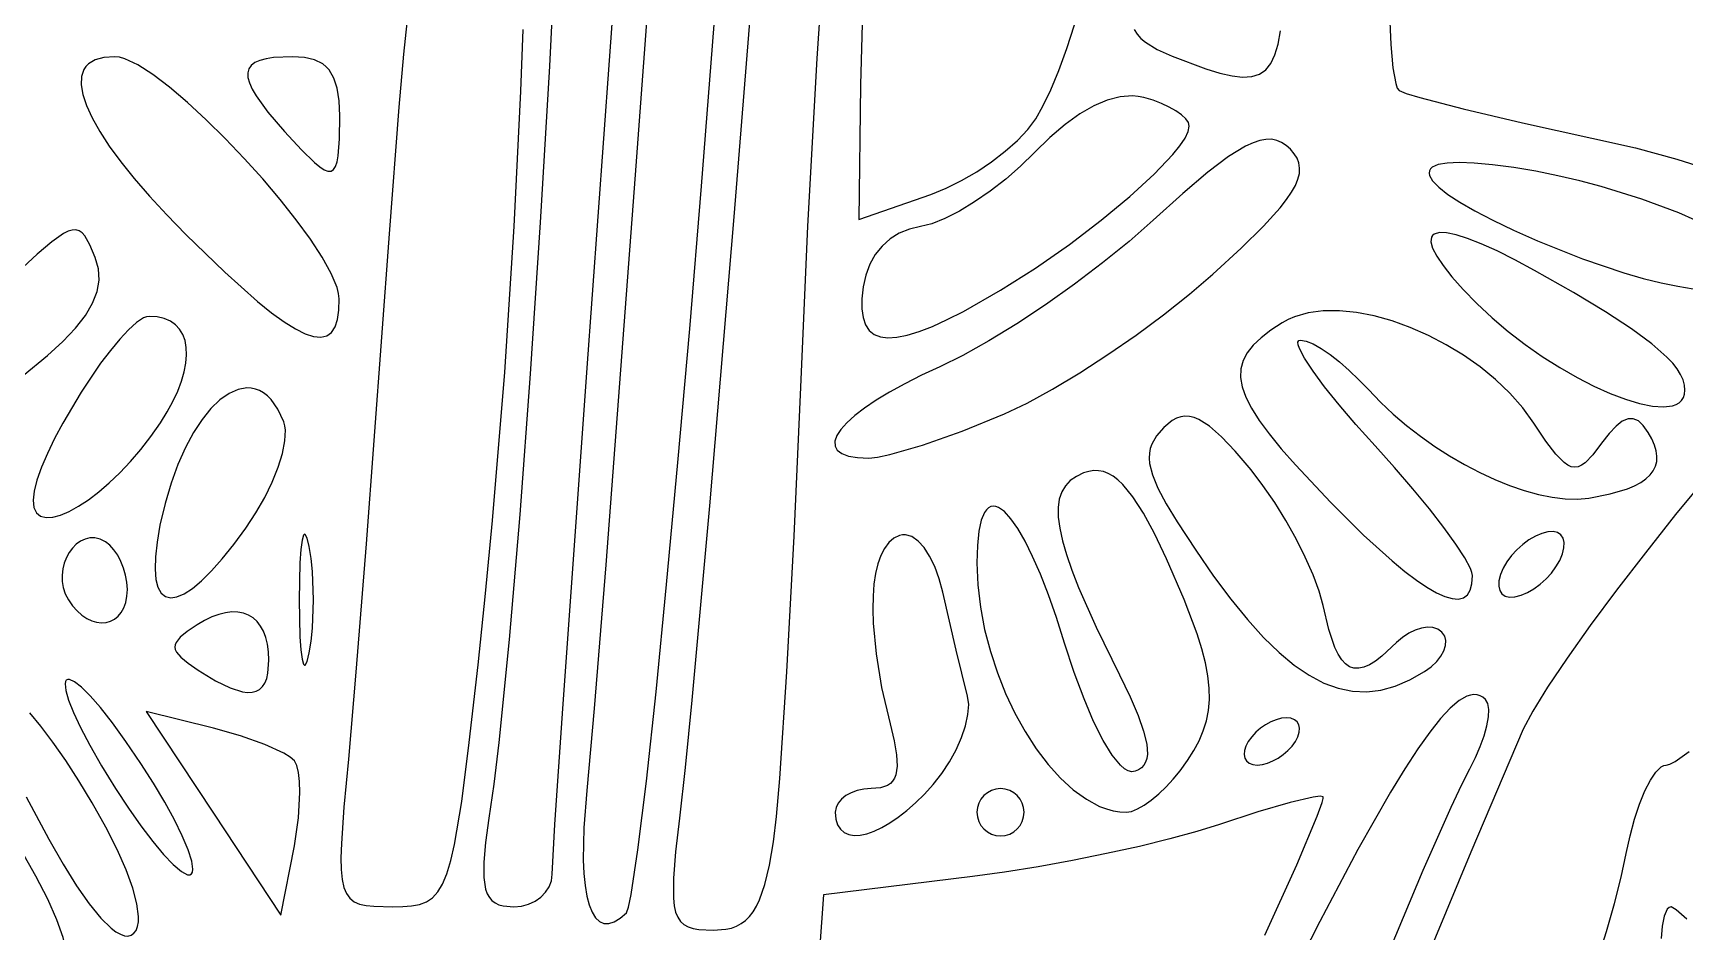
# Model space of a CAD drawing. Header units: millimetres. Extents: x -4.58 to 1.11, y 0.34 to 8.32.
# Drawn here: x -1.5 to -0.722, y 4.521 to 4.944 of the extents above; entities that cross this region are included whole.
import ezdxf

# ---------------------------------------------------------------- set-up
doc = ezdxf.new("R2010")
doc.units = ezdxf.units.MM

msp = doc.modelspace()

# ---------------------------------------------------------------- linework, layer by layer
at = {"flags": 128}
for points in [[(-1.201404, 5.081031), (-1.216472, 4.877778), (-1.230262, 4.694134), (-1.235712, 4.626655), (-1.239208, 4.588083), (-1.240652, 4.57041), (-1.240922, 4.55543), (-1.240631, 4.548996), (-1.240066, 4.543291), (-1.239231, 4.538335), (-1.238134, 4.534146), (-1.236779, 4.530742), (-1.235173, 4.528144), (-1.233323, 4.526368), (-1.231234, 4.525435), (-1.228912, 4.525363), (-1.226363, 4.52617), (-1.223594, 4.527876), (-1.220611, 4.5305), (-1.21959, 4.533111), (-1.218327, 4.53904), (-1.215143, 4.560154), (-1.211204, 4.592438), (-1.206655, 4.634491), (-1.20164, 4.684911), (-1.196304, 4.742295), (-1.190793, 4.805241), (-1.18525, 4.872347)], [(-1.154722, 5.047222), (-1.170077, 4.857926), (-1.181517, 4.721892), (-1.189796, 4.630468), (-1.192986, 4.598781), (-1.195667, 4.575), (-1.197467, 4.559079), (-1.198448, 4.546691), (-1.198478, 4.537402), (-1.198096, 4.533784), (-1.197427, 4.530778), (-1.196455, 4.528329), (-1.195164, 4.526382), (-1.193537, 4.524885), (-1.191557, 4.523781), (-1.18921, 4.523018), (-1.186477, 4.522539), (-1.179792, 4.522222), (-1.173812, 4.52269), (-1.171169, 4.523304), (-1.16874, 4.524197), (-1.16651, 4.52539), (-1.164466, 4.526902), (-1.162596, 4.528753), (-1.160885, 4.530962), (-1.159321, 4.533549), (-1.157889, 4.536533), (-1.15537, 4.543773), (-1.15322, 4.552839), (-1.151333, 4.563889)], [(-1.253238, 5.002051), (-1.25688, 4.928883), (-1.261143, 4.855362), (-1.265842, 4.784132), (-1.270792, 4.717837), (-1.275807, 4.659121), (-1.280702, 4.610627), (-1.283047, 4.59104), (-1.285292, 4.575), (-1.286887, 4.563528), (-1.287727, 4.554263), (-1.287753, 4.546997), (-1.286908, 4.541521), (-1.28614, 4.539389), (-1.285132, 4.537625), (-1.283877, 4.536205), (-1.282368, 4.535102), (-1.280597, 4.534289), (-1.278556, 4.533741), (-1.273639, 4.533333), (-1.270007, 4.533646), (-1.266618, 4.534541), (-1.263547, 4.535957), (-1.260868, 4.53783), (-1.258655, 4.540097), (-1.256983, 4.542697), (-1.255925, 4.545565), (-1.255556, 4.548639)], [(-1.151333, 4.563889), (-1.149955, 4.575774), (-1.148408, 4.593657), (-1.145017, 4.643906), (-1.141579, 4.707619), (-1.138514, 4.777778), (-1.135098, 4.853516), (-1.130707, 4.932422), (-1.125906, 5.005159)], [(-1.255556, 4.548639), (-1.254267, 4.57201), (-1.25076, 4.624314), (-1.239236, 4.78475), (-1.225958, 4.968437)], [(-1.18525, 4.872347), (-1.178011, 4.964563)], [(-1.323245, 4.956579), (-1.325541, 4.934511), (-1.327788, 4.909507), (-1.332333, 4.85), (-1.343142, 4.704045), (-1.347947, 4.64377), (-1.351514, 4.602778), (-1.353597, 4.580183), (-1.354804, 4.563111), (-1.355007, 4.556404), (-1.354903, 4.550788), (-1.354464, 4.546166), (-1.35366, 4.542441), (-1.352462, 4.539516), (-1.350841, 4.537296), (-1.348768, 4.535682), (-1.346213, 4.534579), (-1.343148, 4.533889), (-1.339543, 4.533516), (-1.330597, 4.533333), (-1.325879, 4.533399), (-1.321705, 4.533698), (-1.318021, 4.53438), (-1.314774, 4.535599), (-1.31191, 4.537506), (-1.309377, 4.540251), (-1.307119, 4.543987), (-1.305085, 4.548866), (-1.30322, 4.555039), (-1.301471, 4.562658), (-1.298107, 4.582839), (-1.294565, 4.610623), (-1.290417, 4.647222)], [(-1.109492, 4.954453), (-1.110431, 4.920014), (-1.111111, 4.856708), (-1.077181, 4.868528), (-1.070052, 4.87139), (-1.062792, 4.874995), (-1.055602, 4.879197), (-1.048686, 4.883851), (-1.042245, 4.88881), (-1.036483, 4.89393), (-1.031603, 4.899065), (-1.027806, 4.904069)], [(-1.027806, 4.904069), (-1.024445, 4.909966), (-1.020824, 4.91766), (-1.017057, 4.926824), (-1.013257, 4.937134), (-1.009538, 4.948265)], [(-0.861363, 4.953124), (-0.860643, 4.939022), (-0.859647, 4.928055), (-0.858366, 4.920699), (-0.857616, 4.918524), (-0.856792, 4.917431), (-0.853421, 4.916035), (-0.847028, 4.914056), (-0.82666, 4.908712), (-0.798667, 4.902134), (-0.766028, 4.895056), (-0.745459, 4.890368), (-0.726017, 4.885103), (-0.70761, 4.879225)], [(-1.290417, 4.647222), (-1.286894, 4.680681), (-1.283623, 4.715072), (-1.277905, 4.78494), (-1.273403, 4.853417), (-1.270253, 4.917092), (-1.269229, 4.946063)], [(-0.981558, 4.946059), (-0.980101, 4.94389), (-0.978302, 4.941911), (-0.976148, 4.940086), (-0.970716, 4.936752), (-0.963694, 4.933597), (-0.947793, 4.927619), (-0.941198, 4.925593), (-0.935433, 4.924278), (-0.930444, 4.923724), (-0.926177, 4.923982), (-0.922575, 4.925103), (-0.919585, 4.927137), (-0.917152, 4.930136), (-0.915221, 4.934151), (-0.913737, 4.939233), (-0.912646, 4.945431)], [(-1.355833, 4.819444), (-1.356104, 4.8219), (-1.356834, 4.824711), (-1.359567, 4.831285), (-1.36382, 4.838939), (-1.369383, 4.847447), (-1.376045, 4.85658), (-1.383594, 4.866112), (-1.39182, 4.875815), (-1.400512, 4.885462), (-1.409459, 4.894825), (-1.418451, 4.903678), (-1.427275, 4.911792), (-1.435722, 4.918941), (-1.44358, 4.924896), (-1.450639, 4.929432), (-1.456687, 4.93232), (-1.459266, 4.933075), (-1.461514, 4.933333), (-1.466642, 4.932944), (-1.47076, 4.931794), (-1.47388, 4.929907), (-1.475068, 4.928695), (-1.476011, 4.927308), (-1.477163, 4.924023), (-1.477345, 4.920076), (-1.476569, 4.915492), (-1.474844, 4.910297), (-1.472179, 4.904515), (-1.468586, 4.898171), (-1.464073, 4.89129), (-1.458651, 4.883898), (-1.452329, 4.876018), (-1.445119, 4.867677), (-1.437029, 4.858899), (-1.428069, 4.849708), (-1.409675, 4.83186), (-1.394279, 4.818165), (-1.387655, 4.812854), (-1.38172, 4.808557), (-1.376454, 4.805264), (-1.371837, 4.802967), (-1.367848, 4.801658), (-1.364468, 4.801328), (-1.361676, 4.80197), (-1.359452, 4.803574), (-1.357776, 4.806131), (-1.356628, 4.809635), (-1.355987, 4.814075), (-1.355833, 4.819444)], [(-1.355556, 4.905556), (-1.355842, 4.912595), (-1.356737, 4.918486), (-1.358291, 4.923292), (-1.360557, 4.92708), (-1.361973, 4.928612), (-1.363587, 4.929913), (-1.367433, 4.931856), (-1.372145, 4.932975), (-1.377778, 4.933333), (-1.386692, 4.932913), (-1.390237, 4.932367), (-1.393174, 4.931578), (-1.395505, 4.930532), (-1.397233, 4.929216), (-1.398358, 4.927615), (-1.398882, 4.925715), (-1.398806, 4.923503), (-1.398133, 4.920965), (-1.396862, 4.918086), (-1.394997, 4.914853), (-1.389485, 4.907268), (-1.381611, 4.898097), (-1.373641, 4.889488), (-1.367474, 4.883474), (-1.364995, 4.88146), (-1.362881, 4.88012), (-1.361104, 4.879462), (-1.359635, 4.879493), (-1.358446, 4.880222), (-1.357508, 4.881658), (-1.356793, 4.883807), (-1.356271, 4.886679), (-1.355696, 4.894623), (-1.355556, 4.905556)], [(-1.044444, 4.823431), (-1.028, 4.83384), (-1.012005, 4.844967), (-0.996996, 4.856344), (-0.98351, 4.867503), (-0.972086, 4.87798), (-0.963261, 4.887306), (-0.959991, 4.891391), (-0.957571, 4.895014), (-0.956071, 4.898116), (-0.955556, 4.900639), (-0.955991, 4.902335), (-0.957241, 4.904138), (-0.959216, 4.905992), (-0.96183, 4.907842), (-0.964994, 4.909633), (-0.968622, 4.911309), (-0.972625, 4.912815), (-0.976917, 4.914097), (-0.979571, 4.914631), (-0.982316, 4.91487), (-0.988069, 4.91447), (-0.994148, 4.912909), (-1.000524, 4.910203), (-1.00717, 4.906365), (-1.014057, 4.901408), (-1.021158, 4.895346), (-1.028444, 4.888194), (-1.034985, 4.881796), (-1.042013, 4.875695), (-1.049308, 4.870035), (-1.056649, 4.864958), (-1.063818, 4.860608), (-1.070593, 4.857128), (-1.076755, 4.85466), (-1.082083, 4.853347), (-1.087333, 4.852166), (-1.092137, 4.850217), (-1.096449, 4.847546), (-1.100227, 4.8442), (-1.103427, 4.840225), (-1.106003, 4.835669), (-1.107913, 4.830579), (-1.109111, 4.825), (-1.109678, 4.819455), (-1.109693, 4.814638), (-1.109142, 4.810548), (-1.108013, 4.807184), (-1.106291, 4.804548), (-1.103964, 4.802638), (-1.101018, 4.801454), (-1.097439, 4.800997), (-1.093215, 4.801264), (-1.088332, 4.802257), (-1.082776, 4.803975), (-1.076535, 4.806418), (-1.069594, 4.809585), (-1.061941, 4.813477), (-1.044444, 4.823431)], [(-1.042583, 4.765236), (-1.031894, 4.770329), (-1.019948, 4.776853), (-1.007149, 4.784539), (-0.993899, 4.793118), (-0.980601, 4.802319), (-0.967658, 4.811873), (-0.955471, 4.821509), (-0.944444, 4.830958), (-0.93111, 4.843221), (-0.920594, 4.853572), (-0.912742, 4.862267), (-0.909764, 4.866072), (-0.907394, 4.869557), (-0.905611, 4.872755), (-0.904395, 4.875698), (-0.903727, 4.878415), (-0.903587, 4.880941), (-0.903956, 4.883305), (-0.904813, 4.88554), (-0.90614, 4.887678), (-0.907917, 4.88975), (-0.909957, 4.891597), (-0.912096, 4.893006), (-0.914371, 4.893959), (-0.916816, 4.894437), (-0.919469, 4.894422), (-0.922365, 4.893894), (-0.925541, 4.892835), (-0.929031, 4.891227), (-0.937102, 4.88629), (-0.946866, 4.878932), (-0.958611, 4.869005), (-0.972625, 4.856361), (-0.983926, 4.84643), (-0.996407, 4.836307), (-1.009657, 4.826273), (-1.023266, 4.816613), (-1.03682, 4.80761), (-1.049908, 4.799547), (-1.062119, 4.792707), (-1.073042, 4.787375), (-1.081678, 4.783391), (-1.089559, 4.779429), (-1.096659, 4.775522), (-1.102955, 4.771702), (-1.108419, 4.768002), (-1.113027, 4.764453), (-1.116754, 4.761089), (-1.119575, 4.757941), (-1.121463, 4.755042), (-1.122395, 4.752425), (-1.122344, 4.750121), (-1.121286, 4.748164), (-1.119195, 4.746585), (-1.116046, 4.745418), (-1.111813, 4.744693), (-1.106472, 4.744444), (-1.102329, 4.744868), (-1.096564, 4.746084), (-1.081215, 4.750549), (-1.062523, 4.757159), (-1.042583, 4.765236)], [(-0.717344, 4.856422), (-0.725089, 4.859806), (-0.742432, 4.866321), (-0.761645, 4.872248), (-0.771725, 4.874898), (-0.782001, 4.877288), (-0.792382, 4.879381), (-0.802778, 4.881139), (-0.812799, 4.882491), (-0.821362, 4.883286), (-0.828474, 4.883542), (-0.834139, 4.883279), (-0.838366, 4.882516), (-0.841159, 4.881273), (-0.84202, 4.880478), (-0.842526, 4.87957), (-0.842676, 4.878552), (-0.842472, 4.877425), (-0.841005, 4.874859), (-0.838129, 4.87189), (-0.833852, 4.868539), (-0.82818, 4.864824), (-0.821119, 4.860766), (-0.812676, 4.856383), (-0.802856, 4.851695), (-0.791667, 4.846722), (-0.770447, 4.838208), (-0.750916, 4.83158), (-0.741894, 4.828988), (-0.733427, 4.826883), (-0.725557, 4.825272), (-0.71833, 4.82416)], [(-1.493208, 4.792694), (-1.485899, 4.799355), (-1.479932, 4.805637), (-1.475277, 4.811602), (-1.471905, 4.817311), (-1.469785, 4.822823), (-1.46889, 4.8282), (-1.469189, 4.833503), (-1.470653, 4.838792), (-1.473176, 4.844861), (-1.475611, 4.849082), (-1.476899, 4.85048), (-1.478289, 4.851393), (-1.479821, 4.851815), (-1.481538, 4.851736), (-1.483481, 4.851151), (-1.48569, 4.85005), (-1.491075, 4.846276), (-1.498022, 4.840353), (-1.506861, 4.832222)], [(-0.722222, 4.776417), (-0.722435, 4.778802), (-0.723088, 4.781244), (-0.72421, 4.783762), (-0.725824, 4.786376), (-0.727956, 4.789107), (-0.730633, 4.791976), (-0.737722, 4.798207), (-0.747295, 4.805231), (-0.759558, 4.813212), (-0.774715, 4.822312), (-0.792972, 4.832694), (-0.802289, 4.837722), (-0.81066, 4.84191), (-0.818071, 4.845266), (-0.824507, 4.847799), (-0.829952, 4.849518), (-0.834392, 4.850432), (-0.837812, 4.850549), (-0.840196, 4.849877), (-0.840995, 4.849248), (-0.84153, 4.848425), (-0.841797, 4.846202), (-0.840985, 4.843217), (-0.839076, 4.839478), (-0.836056, 4.834993), (-0.83191, 4.829772), (-0.826623, 4.823822), (-0.820181, 4.817153), (-0.81301, 4.810389), (-0.805396, 4.803945), (-0.797463, 4.797872), (-0.789336, 4.792223), (-0.781139, 4.78705), (-0.772999, 4.782404), (-0.765041, 4.778339), (-0.757389, 4.774905), (-0.750169, 4.772154), (-0.743505, 4.77014), (-0.737523, 4.768913), (-0.732349, 4.768526), (-0.728106, 4.769031), (-0.726373, 4.769634), (-0.724921, 4.770479), (-0.723764, 4.771574), (-0.722918, 4.772924), (-0.722399, 4.774536), (-0.722222, 4.776417)], [(-1.44, 4.760972), (-1.436812, 4.766134), (-1.434104, 4.771138), (-1.431875, 4.775961), (-1.430121, 4.780578), (-1.428841, 4.784965), (-1.428031, 4.789098), (-1.42769, 4.792953), (-1.427814, 4.796505), (-1.428401, 4.79973), (-1.429449, 4.802604), (-1.430955, 4.805102), (-1.432916, 4.807201), (-1.43533, 4.808875), (-1.438194, 4.810101), (-1.441507, 4.810855), (-1.445264, 4.811111), (-1.446541, 4.81092), (-1.447976, 4.810362), (-1.451268, 4.808224), (-1.455036, 4.804861), (-1.459175, 4.800439), (-1.463582, 4.795122), (-1.468152, 4.789073), (-1.477366, 4.775443), (-1.485986, 4.760864), (-1.489813, 4.75363), (-1.49318, 4.746652), (-1.495982, 4.740096), (-1.498115, 4.734125), (-1.499475, 4.728904), (-1.499958, 4.724597), (-1.499546, 4.721142), (-1.498338, 4.718663), (-1.496411, 4.717115), (-1.493838, 4.716453), (-1.490695, 4.71663), (-1.487058, 4.717601), (-1.483001, 4.71932), (-1.478599, 4.721743), (-1.473928, 4.724823), (-1.469063, 4.728516), (-1.464078, 4.732774), (-1.45905, 4.737554), (-1.454053, 4.742809), (-1.449162, 4.748495), (-1.444453, 4.754564), (-1.44, 4.760972)], [(-0.822222, 4.689125), (-0.82246, 4.690541), (-0.823158, 4.692423), (-0.825841, 4.697463), (-0.830083, 4.703994), (-0.835694, 4.711766), (-0.842489, 4.720528), (-0.850277, 4.730029), (-0.858871, 4.74002), (-0.868083, 4.75025), (-0.877075, 4.760243), (-0.885037, 4.769566), (-0.891826, 4.778015), (-0.897299, 4.785385), (-0.90131, 4.791473), (-0.903716, 4.796074), (-0.904273, 4.797753), (-0.904374, 4.798985), (-0.904002, 4.799742), (-0.903139, 4.8), (-0.900536, 4.799523), (-0.897275, 4.798156), (-0.893484, 4.795996), (-0.889297, 4.793137), (-0.884843, 4.789676), (-0.880254, 4.785709), (-0.875661, 4.781331), (-0.871194, 4.776639), (-0.865603, 4.770797), (-0.859623, 4.765176), (-0.853311, 4.759805), (-0.846726, 4.754711), (-0.839926, 4.749924), (-0.832969, 4.745471), (-0.825912, 4.741382), (-0.818814, 4.737684), (-0.811732, 4.734407), (-0.804725, 4.731578), (-0.79785, 4.729227), (-0.791165, 4.727381), (-0.784728, 4.72607), (-0.778598, 4.725321), (-0.772831, 4.725163), (-0.767486, 4.725625), (-0.757399, 4.727561), (-0.749228, 4.730006), (-0.745856, 4.731426), (-0.742957, 4.732981), (-0.740528, 4.734673), (-0.738568, 4.736505), (-0.737073, 4.73848), (-0.736042, 4.740599), (-0.735473, 4.742866), (-0.735363, 4.745283), (-0.73571, 4.747853), (-0.736512, 4.750577), (-0.737767, 4.753458), (-0.739472, 4.7565), (-0.741787, 4.759741), (-0.744104, 4.761904), (-0.746483, 4.762975), (-0.748984, 4.762941), (-0.751667, 4.761788), (-0.754591, 4.759504), (-0.757817, 4.756074), (-0.761403, 4.751486), (-0.765623, 4.746012), (-0.769234, 4.742277), (-0.770896, 4.741087), (-0.772507, 4.740361), (-0.774101, 4.74011), (-0.775712, 4.740344), (-0.777373, 4.741072), (-0.779118, 4.742304), (-0.782997, 4.746322), (-0.787617, 4.752477), (-0.79325, 4.760847), (-0.798521, 4.768064), (-0.804585, 4.774916), (-0.811332, 4.781358), (-0.818654, 4.787348), (-0.826443, 4.792841), (-0.834588, 4.797796), (-0.842982, 4.802168), (-0.851516, 4.805913), (-0.86008, 4.808989), (-0.868566, 4.811352), (-0.876866, 4.812959), (-0.884869, 4.813765), (-0.892468, 4.813729), (-0.899554, 4.812805), (-0.906017, 4.810952), (-0.908982, 4.809663), (-0.91175, 4.808125), (-0.917138, 4.80456), (-0.921698, 4.801064), (-0.925411, 4.797572), (-0.928262, 4.79402), (-0.930233, 4.790346), (-0.931306, 4.786484), (-0.931464, 4.782371), (-0.930691, 4.777944), (-0.928969, 4.773139), (-0.926281, 4.767892), (-0.922609, 4.762139), (-0.917937, 4.755816), (-0.912248, 4.748861), (-0.905524, 4.741208), (-0.888903, 4.723556), (-0.8735, 4.70824), (-0.860062, 4.696041), (-0.854088, 4.691115), (-0.848615, 4.686974), (-0.843647, 4.68362), (-0.839187, 4.681054), (-0.83524, 4.679278), (-0.831807, 4.678294), (-0.828893, 4.678104), (-0.8265, 4.67871), (-0.824634, 4.680113), (-0.823296, 4.682315), (-0.822491, 4.685319), (-0.822222, 4.689125)], [(-1.504654, 4.783372), (-1.493208, 4.792694)], [(-1.399722, 4.7115), (-1.395025, 4.718609), (-1.39089, 4.725883), (-1.387388, 4.733116), (-1.384594, 4.740104), (-1.382579, 4.746642), (-1.381418, 4.752523), (-1.381182, 4.757545), (-1.381434, 4.759668), (-1.381944, 4.7615), (-1.384736, 4.767468), (-1.387923, 4.771998), (-1.389646, 4.77374), (-1.391446, 4.775141), (-1.393314, 4.776209), (-1.395243, 4.776948), (-1.397227, 4.777367), (-1.399256, 4.77747), (-1.403421, 4.776756), (-1.407681, 4.774858), (-1.411972, 4.771826), (-1.416236, 4.767711), (-1.420411, 4.762563), (-1.424437, 4.756433), (-1.428253, 4.749371), (-1.431799, 4.741428), (-1.435014, 4.732655), (-1.437837, 4.723102), (-1.440208, 4.712819), (-1.441586, 4.704895), (-1.44235, 4.698014), (-1.442522, 4.692175), (-1.442121, 4.687381), (-1.441165, 4.683631), (-1.439676, 4.680926), (-1.437672, 4.679267), (-1.435174, 4.678655), (-1.4322, 4.679089), (-1.42877, 4.680571), (-1.424904, 4.683101), (-1.420622, 4.686681), (-1.415944, 4.69131), (-1.410887, 4.696989), (-1.405474, 4.703719), (-1.399722, 4.7115)], [(-0.844764, 4.644), (-0.841649, 4.646247), (-0.839066, 4.648665), (-0.837049, 4.651179), (-0.83563, 4.653714), (-0.834844, 4.656193), (-0.834723, 4.658541), (-0.835301, 4.660683), (-0.836611, 4.662542), (-0.838528, 4.663917), (-0.840835, 4.664683), (-0.843445, 4.664858), (-0.846269, 4.664464), (-0.84922, 4.663519), (-0.852211, 4.662044), (-0.855153, 4.660059), (-0.857958, 4.657583), (-0.864877, 4.651239), (-0.867947, 4.648923), (-0.870779, 4.647189), (-0.873391, 4.646047), (-0.875802, 4.645505), (-0.878027, 4.645571), (-0.880085, 4.646255), (-0.881993, 4.647565), (-0.883767, 4.64951), (-0.885427, 4.652098), (-0.886988, 4.655339), (-0.889885, 4.663813), (-0.892597, 4.675), (-0.894461, 4.681818), (-0.897281, 4.689494), (-0.900919, 4.697766), (-0.905236, 4.706372), (-0.910092, 4.715049), (-0.915347, 4.723535), (-0.920863, 4.731569), (-0.9265, 4.738889), (-0.933967, 4.747648), (-0.940435, 4.754459), (-0.94607, 4.759402), (-0.951035, 4.762557), (-0.953317, 4.763489), (-0.955494, 4.764005), (-0.957586, 4.764113), (-0.959613, 4.763824), (-0.961596, 4.763149), (-0.963556, 4.762097), (-0.967486, 4.758903), (-0.970929, 4.754987), (-0.973219, 4.750978), (-0.973924, 4.74888), (-0.974331, 4.746688), (-0.974437, 4.74438), (-0.974238, 4.741931), (-0.972913, 4.736516), (-0.970332, 4.730258), (-0.966467, 4.722968), (-0.961292, 4.714458), (-0.952527, 4.701032), (-0.944112, 4.688901), (-0.936014, 4.678045), (-0.928201, 4.668445), (-0.92064, 4.660082), (-0.913299, 4.652934), (-0.906143, 4.646983), (-0.899142, 4.642208), (-0.892263, 4.638591), (-0.885472, 4.63611), (-0.878737, 4.634747), (-0.872026, 4.634482), (-0.865306, 4.635294), (-0.858544, 4.637164), (-0.851707, 4.640073), (-0.844764, 4.644)], [(-0.959917, 4.597222), (-0.956425, 4.60206), (-0.953433, 4.606776), (-0.950944, 4.611434), (-0.948962, 4.616103), (-0.947492, 4.620848), (-0.946538, 4.625736), (-0.946105, 4.630833), (-0.946196, 4.636207), (-0.946816, 4.641922), (-0.947969, 4.648046), (-0.949659, 4.654646), (-0.951891, 4.661787), (-0.957997, 4.67796), (-0.966319, 4.697097), (-0.971946, 4.708899), (-0.977184, 4.718591), (-0.982121, 4.726263), (-0.986842, 4.732005), (-0.989149, 4.73418), (-0.991434, 4.735905), (-0.993708, 4.737192), (-0.995982, 4.738052), (-0.998266, 4.738496), (-1.000572, 4.738536), (-1.00291, 4.738181), (-1.005292, 4.737444), (-1.008735, 4.735834), (-1.011612, 4.733835), (-1.013916, 4.731406), (-1.01564, 4.728508), (-1.016775, 4.7251), (-1.017316, 4.721142), (-1.017255, 4.716593), (-1.016585, 4.711413), (-1.015298, 4.705562), (-1.013388, 4.698998), (-1.010847, 4.691682), (-1.007669, 4.683573), (-0.999369, 4.664816), (-0.988431, 4.642403), (-0.983464, 4.632142), (-0.979681, 4.623358), (-0.977067, 4.615968), (-0.975609, 4.609889), (-0.975294, 4.605039), (-0.975561, 4.60305), (-0.976108, 4.601336), (-0.976934, 4.599889), (-0.978038, 4.598698), (-0.979417, 4.597752), (-0.981069, 4.597042), (-0.982631, 4.596851), (-0.984304, 4.597268), (-0.986079, 4.598275), (-0.987947, 4.599856), (-0.991926, 4.604671), (-0.996165, 4.611578), (-1.000591, 4.620441), (-1.00513, 4.631126), (-1.009708, 4.643496), (-1.01425, 4.657417), (-1.018083, 4.669344), (-1.021895, 4.680129), (-1.025654, 4.689742), (-1.029329, 4.698155), (-1.032889, 4.70534), (-1.036304, 4.711268), (-1.039541, 4.715911), (-1.042569, 4.71924), (-1.045359, 4.721227), (-1.046653, 4.721708), (-1.047877, 4.721843), (-1.049025, 4.721628), (-1.050093, 4.72106), (-1.051078, 4.720136), (-1.051977, 4.71885), (-1.053496, 4.715184), (-1.054619, 4.710034), (-1.055316, 4.703371), (-1.055556, 4.695167), (-1.05513, 4.684723), (-1.053894, 4.674224), (-1.051907, 4.663771), (-1.04923, 4.653463), (-1.045923, 4.643403), (-1.042046, 4.633689), (-1.03766, 4.624424), (-1.032825, 4.615707), (-1.027601, 4.607638), (-1.022048, 4.60032), (-1.016227, 4.593851), (-1.010198, 4.588333), (-1.004022, 4.583866), (-0.997758, 4.580551), (-0.994612, 4.579356), (-0.991466, 4.578488), (-0.988329, 4.577957), (-0.985208, 4.577778), (-0.982791, 4.578175), (-0.979954, 4.579312), (-0.976799, 4.58111), (-0.973432, 4.58349), (-0.969956, 4.58637), (-0.966476, 4.589672), (-0.963095, 4.593316), (-0.959917, 4.597222)], [(-0.711903, 4.735667), (-0.726559, 4.717861), (-0.740821, 4.699926), (-0.754336, 4.682349), (-0.76675, 4.665616), (-0.777708, 4.650217), (-0.786856, 4.636637), (-0.79384, 4.625366), (-0.798306, 4.616889), (-0.823061, 4.558961), (-0.857033, 4.477187)], [(-1.455556, 4.682667), (-1.455767, 4.686013), (-1.456372, 4.689388), (-1.457328, 4.692698), (-1.458594, 4.695852), (-1.460126, 4.698759), (-1.461884, 4.701325), (-1.463823, 4.703459), (-1.465903, 4.705069), (-1.468375, 4.70627), (-1.470815, 4.706842), (-1.473192, 4.706839), (-1.475472, 4.706311), (-1.477622, 4.70531), (-1.47961, 4.703887), (-1.481403, 4.702093), (-1.482967, 4.699981), (-1.484271, 4.697601), (-1.48528, 4.695006), (-1.485964, 4.692245), (-1.486288, 4.689372), (-1.486219, 4.686437), (-1.485726, 4.683492), (-1.484775, 4.680589), (-1.483333, 4.677778), (-1.481337, 4.674905), (-1.479205, 4.672487), (-1.476974, 4.670515), (-1.474681, 4.668985), (-1.472361, 4.667889), (-1.470052, 4.667221), (-1.46779, 4.666975), (-1.465611, 4.667144), (-1.463552, 4.667722), (-1.461649, 4.668702), (-1.459939, 4.670077), (-1.458458, 4.671842), (-1.457243, 4.67399), (-1.45633, 4.676514), (-1.455755, 4.679409), (-1.455556, 4.682667)], [(-1.369931, 4.702778), (-1.370899, 4.706779), (-1.371803, 4.708539), (-1.372224, 4.708611), (-1.372621, 4.708161), (-1.373335, 4.705747), (-1.373925, 4.701398), (-1.37437, 4.695219), (-1.37475, 4.677778), (-1.37437, 4.660336), (-1.373925, 4.654157), (-1.373335, 4.649809), (-1.372621, 4.647394), (-1.372224, 4.646944), (-1.371803, 4.647016), (-1.370899, 4.648776), (-1.369931, 4.652778), (-1.369065, 4.65831), (-1.368446, 4.664457), (-1.367951, 4.677778), (-1.368446, 4.691098), (-1.369065, 4.697246), (-1.369931, 4.702778)], [(-1.076153, 4.590764), (-1.072048, 4.595962), (-1.068403, 4.601505), (-1.065285, 4.607221), (-1.06276, 4.612941), (-1.060896, 4.618493), (-1.059758, 4.623705), (-1.059414, 4.628408), (-1.059931, 4.632431), (-1.065285, 4.654038), (-1.071597, 4.681333), (-1.073301, 4.687681), (-1.075396, 4.693358), (-1.077807, 4.69827), (-1.080464, 4.702321), (-1.083291, 4.705418), (-1.086216, 4.707464), (-1.089167, 4.708366), (-1.090629, 4.708358), (-1.092069, 4.708028), (-1.094708, 4.706702), (-1.097038, 4.704673), (-1.099059, 4.70197), (-1.100769, 4.698624), (-1.102167, 4.694666), (-1.10325, 4.690126), (-1.104018, 4.685035), (-1.104469, 4.679424), (-1.104601, 4.673322), (-1.104413, 4.66676), (-1.103069, 4.652379), (-1.100427, 4.636526), (-1.096472, 4.619444), (-1.09456, 4.6114), (-1.093449, 4.60478), (-1.093169, 4.599474), (-1.093753, 4.595375), (-1.094379, 4.593744), (-1.095232, 4.592375), (-1.096316, 4.591254), (-1.097636, 4.590366), (-1.100998, 4.58924), (-1.105347, 4.588889), (-1.108736, 4.588662), (-1.111898, 4.588012), (-1.114764, 4.586985), (-1.117264, 4.585625), (-1.119329, 4.583979), (-1.12089, 4.582092), (-1.121878, 4.58001), (-1.122222, 4.577778), (-1.121945, 4.574509), (-1.121139, 4.571835), (-1.119843, 4.569746), (-1.118096, 4.568231), (-1.115938, 4.567277), (-1.113406, 4.566876), (-1.110541, 4.567014), (-1.10738, 4.567682), (-1.103964, 4.568869), (-1.10033, 4.570562), (-1.096519, 4.572753), (-1.092568, 4.575428), (-1.088517, 4.578578), (-1.084405, 4.582191), (-1.08027, 4.586257), (-1.076153, 4.590764)], [(-0.779861, 4.699306), (-0.77914, 4.70223), (-0.779036, 4.704731), (-0.779519, 4.706776), (-0.780556, 4.708333), (-0.782113, 4.70937), (-0.784158, 4.709852), (-0.786659, 4.709749), (-0.789583, 4.709028), (-0.79261, 4.707751), (-0.795625, 4.705986), (-0.798551, 4.70381), (-0.801306, 4.701306), (-0.80381, 4.698551), (-0.805986, 4.695625), (-0.807751, 4.69261), (-0.809028, 4.689583), (-0.809749, 4.686659), (-0.809852, 4.684158), (-0.80937, 4.682113), (-0.808333, 4.680556), (-0.806776, 4.679519), (-0.804731, 4.679036), (-0.80223, 4.67914), (-0.799306, 4.679861), (-0.796275, 4.681133), (-0.793256, 4.682895), (-0.790329, 4.685069), (-0.787573, 4.687573), (-0.785069, 4.690329), (-0.782895, 4.693256), (-0.781133, 4.696275), (-0.779861, 4.699306)], [(-1.388889, 4.649333), (-1.389056, 4.653273), (-1.38955, 4.656858), (-1.390355, 4.660081), (-1.391457, 4.662936), (-1.392843, 4.665416), (-1.394498, 4.667513), (-1.396408, 4.669221), (-1.398559, 4.670533), (-1.400937, 4.671442), (-1.403528, 4.67194), (-1.406317, 4.672022), (-1.409291, 4.671679), (-1.412436, 4.670906), (-1.415736, 4.669694), (-1.419179, 4.668038), (-1.42275, 4.665931), (-1.427354, 4.662813), (-1.43063, 4.660129), (-1.432577, 4.657726), (-1.43305, 4.656583), (-1.433189, 4.655453), (-1.432994, 4.654318), (-1.432464, 4.653157), (-1.430396, 4.650686), (-1.426984, 4.647888), (-1.422222, 4.644611), (-1.414091, 4.639652), (-1.40717, 4.636267), (-1.401421, 4.634462), (-1.398974, 4.634154), (-1.396806, 4.634243), (-1.39491, 4.63473), (-1.393283, 4.635615), (-1.39192, 4.636899), (-1.390816, 4.638584), (-1.389966, 4.640669), (-1.389364, 4.643155), (-1.388889, 4.649333)], [(-1.449208, 4.600792), (-1.456261, 4.611144), (-1.462612, 4.619877), (-1.468233, 4.62702), (-1.473092, 4.632604), (-1.477159, 4.636658), (-1.480406, 4.639213), (-1.482802, 4.640298), (-1.483671, 4.6403), (-1.484316, 4.639944), (-1.484733, 4.639237), (-1.484919, 4.638181), (-1.484581, 4.635038), (-1.483272, 4.630545), (-1.480962, 4.624733), (-1.477621, 4.617631), (-1.473219, 4.60927), (-1.467725, 4.599679), (-1.461111, 4.588889), (-1.455077, 4.57967), (-1.449197, 4.57132), (-1.443617, 4.564005), (-1.438484, 4.557889), (-1.433945, 4.553138), (-1.430144, 4.549916), (-1.42723, 4.548389), (-1.42615, 4.548313), (-1.425347, 4.548722), (-1.424853, 4.549608), (-1.424681, 4.550933), (-1.425253, 4.554799), (-1.426966, 4.560107), (-1.42972, 4.566642), (-1.43342, 4.574192), (-1.437966, 4.582543), (-1.443262, 4.59148), (-1.449208, 4.600792)], [(-0.86119, 4.513096), (-0.845366, 4.550465), (-0.832217, 4.580199), (-0.827203, 4.590912), (-0.823528, 4.598167), (-0.820809, 4.603518), (-0.818538, 4.608775), (-0.816744, 4.613803), (-0.81546, 4.618469), (-0.814716, 4.622639), (-0.814541, 4.626178), (-0.814969, 4.628955), (-0.816028, 4.630833), (-0.81727, 4.631884), (-0.818597, 4.632625), (-0.820011, 4.633052), (-0.821515, 4.633159), (-0.823114, 4.632941), (-0.824812, 4.632394), (-0.828514, 4.630289), (-0.83265, 4.626802), (-0.837249, 4.621891), (-0.842339, 4.615516), (-0.847948, 4.607634), (-0.854104, 4.598204), (-0.860835, 4.587184), (-0.876137, 4.56021), (-0.89408, 4.52638), (-0.914889, 4.485361)], [(-1.472167, 4.582222), (-1.478388, 4.592489), (-1.484589, 4.602068), (-1.490604, 4.610748), (-1.496271, 4.618319), (-1.501424, 4.624574)], [(-1.376944, 4.601986), (-1.378875, 4.603662), (-1.381926, 4.605535), (-1.390767, 4.609616), (-1.402218, 4.613726), (-1.415028, 4.617361), (-1.446736, 4.625194), (-1.415028, 4.577278), (-1.383333, 4.529361), (-1.376944, 4.561903), (-1.374976, 4.575129), (-1.374319, 4.587095), (-1.374484, 4.592195), (-1.374976, 4.596487), (-1.375796, 4.599805), (-1.376944, 4.601986)], [(-0.905556, 4.611111), (-0.904403, 4.613343), (-0.903766, 4.615425), (-0.903629, 4.617312), (-0.903972, 4.618958), (-0.904779, 4.620318), (-0.906032, 4.621345), (-0.907713, 4.621995), (-0.909806, 4.622222), (-0.912177, 4.621995), (-0.914661, 4.621345), (-0.917182, 4.620318), (-0.919667, 4.618958), (-0.922042, 4.617312), (-0.924235, 4.615425), (-0.926172, 4.613343), (-0.927778, 4.611111), (-0.92893, 4.608879), (-0.929567, 4.606797), (-0.929705, 4.60491), (-0.929361, 4.603264), (-0.928554, 4.601904), (-0.927301, 4.600877), (-0.92562, 4.600227), (-0.923528, 4.6), (-0.921156, 4.600227), (-0.918673, 4.600877), (-0.916152, 4.601904), (-0.913667, 4.603264), (-0.911291, 4.60491), (-0.909098, 4.606797), (-0.907162, 4.608879), (-0.905556, 4.611111)], [(-0.763582, 4.507723), (-0.75917, 4.521643), (-0.755333, 4.534888), (-0.752169, 4.547217), (-0.749778, 4.558389), (-0.747987, 4.566748), (-0.745883, 4.574547), (-0.743545, 4.581613), (-0.741049, 4.587778), (-0.738472, 4.592869), (-0.735891, 4.596717), (-0.733384, 4.599151), (-0.732182, 4.599784), (-0.731028, 4.6), (-0.729263, 4.600422), (-0.726827, 4.601653), (-0.720131, 4.606342)], [(-1.503257, 4.585072), (-1.492514, 4.565097), (-1.485819, 4.553309), (-1.479459, 4.543144), (-1.47351, 4.534684), (-1.468045, 4.52801), (-1.463139, 4.523206), (-1.460918, 4.52153), (-1.458865, 4.520351), (-1.456989, 4.519681), (-1.455299, 4.519528), (-1.453804, 4.519905), (-1.452514, 4.520819), (-1.451489, 4.522206), (-1.450785, 4.523985), (-1.450399, 4.526143), (-1.450325, 4.528666), (-1.451097, 4.534748), (-1.453064, 4.54212), (-1.456191, 4.550666), (-1.460442, 4.560275), (-1.465779, 4.570831), (-1.472167, 4.582222)], [(-0.92006, 4.519937), (-0.904986, 4.553054), (-0.895287, 4.575918), (-0.892929, 4.582429), (-0.892456, 4.584265), (-0.892486, 4.585083), (-0.893994, 4.585323), (-0.897216, 4.584923), (-0.908005, 4.582411), (-0.92325, 4.577976), (-0.941347, 4.572042), (-0.952027, 4.568679), (-0.964759, 4.565202), (-0.979067, 4.561708), (-0.994474, 4.5583), (-1.010504, 4.555078), (-1.026681, 4.552141), (-1.042528, 4.549591), (-1.057569, 4.547528), (-1.127778, 4.538889), (-1.133333, 4.462944)], [(-1.033333, 4.577778), (-1.03356, 4.58001), (-1.03421, 4.582092), (-1.035238, 4.583979), (-1.036597, 4.585625), (-1.038243, 4.586985), (-1.04013, 4.588012), (-1.042212, 4.588662), (-1.044444, 4.588889), (-1.046676, 4.588662), (-1.048759, 4.588012), (-1.050646, 4.586985), (-1.052292, 4.585625), (-1.053651, 4.583979), (-1.054679, 4.582092), (-1.055329, 4.58001), (-1.055556, 4.577778), (-1.055329, 4.575546), (-1.054679, 4.573464), (-1.053651, 4.571577), (-1.052292, 4.569931), (-1.050646, 4.568571), (-1.048759, 4.567543), (-1.046676, 4.566893), (-1.044444, 4.566667), (-1.042212, 4.566893), (-1.04013, 4.567543), (-1.038243, 4.568571), (-1.036597, 4.569931), (-1.035238, 4.571577), (-1.03421, 4.573464), (-1.03356, 4.575546), (-1.033333, 4.577778)], [(-1.50254, 4.49824), (-1.499094, 4.495783), (-1.495794, 4.494502), (-1.492638, 4.494396), (-1.48962, 4.49546), (-1.486736, 4.497694), (-1.485487, 4.499258), (-1.48456, 4.501125), (-1.483953, 4.503299), (-1.483668, 4.505779), (-1.483705, 4.508568), (-1.484065, 4.511667), (-1.485753, 4.5188), (-1.488738, 4.527189), (-1.493021, 4.536845), (-1.498607, 4.547778), (-1.5055, 4.56)], [(-0.721347, 4.52752), (-0.72633, 4.53183), (-0.728694, 4.533333), (-0.729627, 4.533028), (-0.730497, 4.532152), (-0.731972, 4.528936), (-0.732968, 4.524175), (-0.733333, 4.518361)]]:
    msp.add_lwpolyline(points, dxfattribs=at)

doc.saveas('drawing.dxf')
